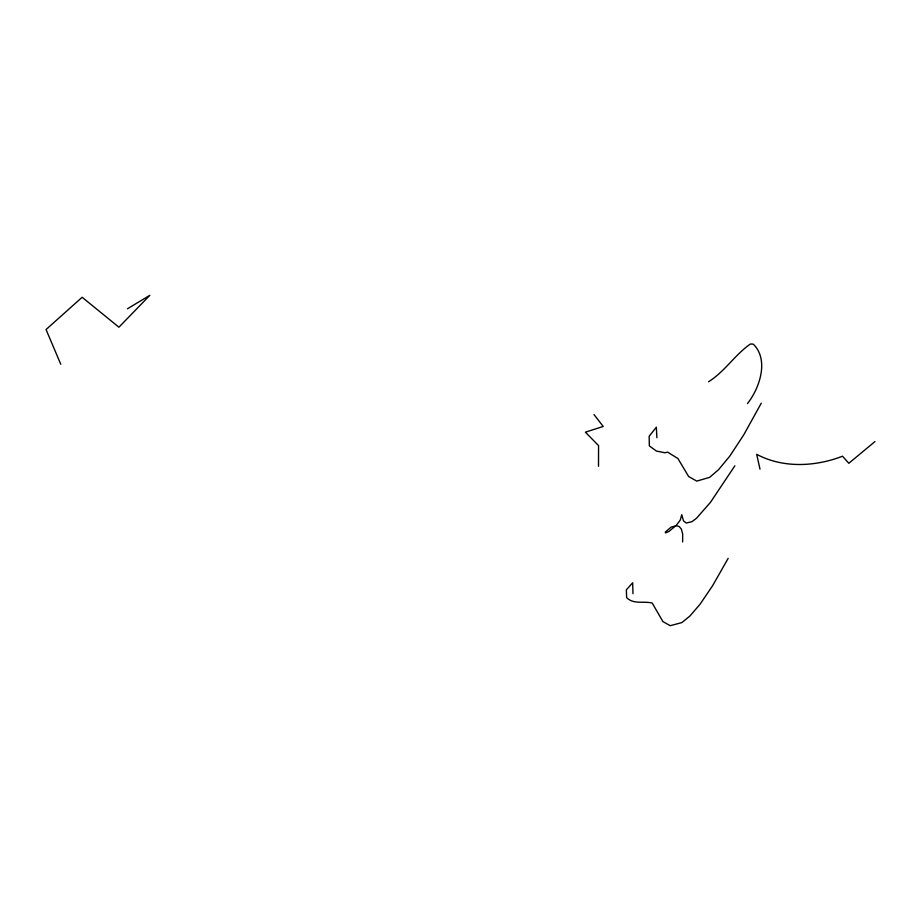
<?xml version="1.0" encoding="UTF-8"?>
<svg xmlns="http://www.w3.org/2000/svg" width="921" height="921" viewBox="0 0 921 921"><rect width="100%" height="100%" fill="white"/><g stroke="black" fill="none" stroke-linecap="round" stroke-linejoin="round"><path stroke-width="1.38" d="M598.512 466.279L598.558 445.591L585.388 432.179L603.22 426.458L593.999 414.565M682.634 541.939L682.68 533.915L681.333 529.034L679.134 526.524L676.486 525.718L671.179 527.077L665.319 532.05L665.561 532.914L668.784 531.544L676.244 525.384L680.251 520.112L681.759 514.701L683.497 520.918L686.306 523.047L691.959 521.666L696.426 518.339L710.436 502.382L734.877 465.807M761.264 403.191L743.8 434.77L729.789 456.125L718.564 469.687L709.584 477.377L696.737 481.107L688.643 476.514L677.914 458.531L667.564 452.119L664.904 452.775L656.408 451.048L649.34 445.902L649.167 436.243L656.339 427.194L656.892 437.694M728.154 558.379L712.589 585.733L700.064 604.222L689.99 615.953L681.908 622.573L670.281 625.693L662.924 621.606L652.195 603.025C643.652 600.918 633.752 604.671 626.648 597.694L626.349 589.843L632.681 582.774L632.969 593.665M747.495 403.559C759.664 388.121 769.3 359.8 753.286 344.155L750.408 344.005C735.062 354.62 724.689 371.658 708.56 381.755M874.95 441.573L848.828 463.286L842.519 456.217C815.292 466.797 782.873 468.34 756.694 454.318L759.998 469.18M127.443 308.777L149.858 295.307L118.913 327.208L82.142 297.264L46.05 329.545L60.786 364.29"/></g></svg>
